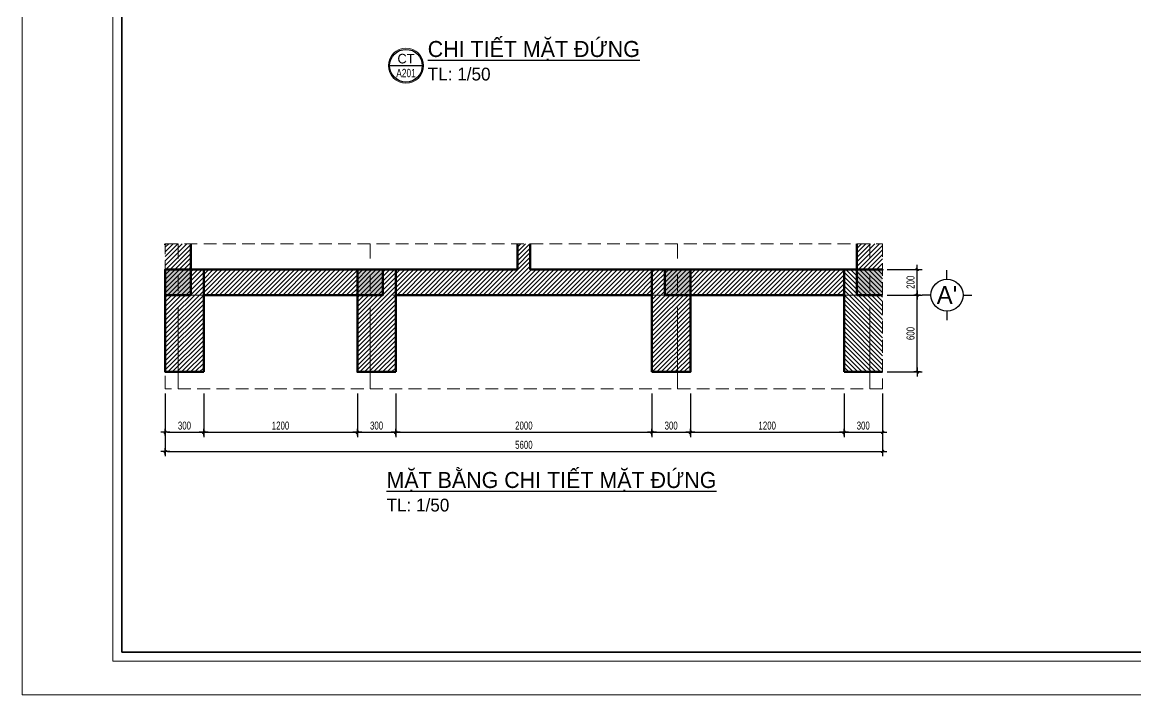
# Model space of a CAD drawing. Header units: inches. Extents: x 88947 to 296847, y 35049 to 161062.
# Drawn here: x 252297 to 260991, y 119058 to 124308 of the extents above; entities that cross this region are included whole.
import ezdxf
from ezdxf.enums import TextEntityAlignment as Align
from ezdxf.xclip import XClip

# ---------------------------------------------------------------- set-up
doc = ezdxf.new("R2010")
doc.units = ezdxf.units.IN
doc.header["$MEASUREMENT"] = 0
doc.header["$XCLIPFRAME"] = 0
doc.header["$PDMODE"] = 1
for name, pattern in [('ACAD_ISO03W100', [30, 12, -18]), ('CENTER', [50.800000000000004, 31.75, -6.35, 6.35, -6.35]), ('DASHED', [0.75, 0.5, -0.25])]:
    doc.linetypes.add(name, pattern=pattern)
for name, color, linetype, lineweight in [('A-Dims', 145, 'Continuous', 25), ('A-Text', 30, 'Continuous', 9), ('A-Wall', 2, 'Continuous', 35), ('DIM', 7, 'Continuous', 25), ('GHICHU', 40, 'Continuous', 18), ('HACTH', 8, 'Continuous', 5), ('HATCH', 8, 'Continuous', 5), ('KHUNG 1', 6, 'Continuous', 70), ('KHUNG 2', 144, 'Continuous', 18), ('KY HIEU', 4, 'Continuous', 25), ('NETMANH', 192, 'Continuous', 18), ('THAY', 3, 'Continuous', 18), ('TRUC', 252, 'ACAD_ISO03W100', 13), ('TUONG', 4, 'Continuous', 50)]:
    doc.layers.add(name, color=color, linetype=linetype, lineweight=lineweight)
doc.layers.add('NHO', color=8, linetype='Continuous')
doc.layers.add('text', color=2, linetype='Continuous')
doc.styles.add('FRANKO', font='VFRANKO.TTF')
doc.styles.add('TAS-MTEXT', font='VAVOB.TTF', dxfattribs={"width": 0.75})
doc.styles.add('VHELVEN', font='VHELVEN.TTF')
doc.styles.add('VNI-HELVE-CONDENSE', font='VNARIAL.TTF', dxfattribs={"width": 0.7})
doc.dimstyles.new('TAS-50', dxfattribs={"dimscale": 25, "dimtxt": 2.5, "dimasz": 0.7, "dimexe": 1.5, "dimexo": 1.5, "dimgap": 0.8, "dimtad": 1, "dimdec": 0, "dimzin": 3, "dimdsep": 46, "dimtxsty": 'VNI-HELVE-CONDENSE', "dimblk": 'TICK', "dimcen": 2.5, "dimclrt": 71, "dimazin": 2, "dimtfac": 0.75, "dimtdec": 0, "dimtix": 1, "dimtmove": 2, "dimatfit": 2, "dimldrblk": 'TICK123', "dimfxl": 1.5, "dimtolj": 1, "dimtzin": 0, "dimarcsym": 0})

# ---------------------------------------------------------------- blocks, each defined once
blk = doc.blocks.new('khung ten')
at = {"layer": 'A-Wall', "ltscale": 0.7}
blk.add_lwpolyline([(267204.1477362907, -219099.419797409), (305804.1477362907, -219099.419797409), (305804.1477362907, -190799.419797409), (267204.1477362907, -190799.419797409)], close=True, dxfattribs=at)
at = {"layer": 'KHUNG 2', "ltscale": 0.7}
blk.add_lwpolyline([(267004.1477362907, -219299.419797409), (306004.1477362907, -219299.419797409), (306004.1477362907, -190599.419797409), (267004.1477362907, -190599.419797409)], close=True, dxfattribs=at)
at = {"layer": 'NETMANH', "ltscale": 0.7}
blk.add_lwpolyline([(265004.1477362907, -220042.3034330314), (307004.1477362907, -220042.3034330314), (307004.1477362907, -190342.3034330314), (265004.1477362907, -190342.3034330314)], close=True, dxfattribs=at)
blk = doc.blocks.new('A$C03A4483D')
at = {"layer": 'HATCH'}
h = blk.add_hatch(dxfattribs=at)
h.set_pattern_fill('ANSI31', color=256, scale=200, style=0)
h.set_pattern_definition([(45, (1.076841726899147e-08, -1500), (-17.67766952966369, 17.67766952966369), [])])
h.paths.add_polyline_path([(200, -2000), (-100, -2000), (-99.99999998923158, -1200.000000094806), (200.0000000107684, -1200.000000094806)])
h = blk.add_hatch(dxfattribs=at)
h.set_pattern_fill('ANSI31', color=256, scale=200, style=0)
h.set_pattern_definition([(45, (1500.000000010768, -1500), (-17.67766952966369, 17.67766952966369), [])])
h.paths.add_polyline_path([(1700, -2000), (1400, -2000), (1400.000000010768, -1200.000000094806), (1700.000000010768, -1200.000000094806)])
h = blk.add_hatch(dxfattribs=at)
h.set_pattern_fill('ANSI31', color=256, scale=200, style=0)
h.set_pattern_definition([(45, (3499.999999989232, -1500), (-17.67766952966369, 17.67766952966369), [])])
h.paths.add_polyline_path([(3699.999999989581, -2000), (3999.999999989581, -2000), (3999.999999989232, -1200.000000094806), (3699.999999989232, -1200.000000094806)])
h = blk.add_hatch(dxfattribs=at)
h.set_pattern_fill('ANSI31', color=256, scale=200, style=0)
h.set_pattern_definition([(135, (5399.999999989232, -1500), (17.67766952966369, 17.67766952966369), [])])
h.paths.add_polyline_path([(5200, -2000), (5500, -2000), (5499.999999989232, -1200.000000094806), (5199.999999989232, -1200.000000094806)])
at = {"layer": 'KHUNG 1'}
for points in [[(-100, -1200.000000094806), (100, -1200.000000094806), (100, -1400.000000094806), (-100, -1400.000000094806)], [(1400, -1200.000000094806), (1600, -1200.000000094806), (1600, -1400.000000094806), (1400, -1400.000000094806)], [(3800, -1200.000000094806), (4000, -1200.000000094806), (4000, -1400.000000094806), (3800, -1400.000000094806)], [(4000, -1200.000000094806), (3800, -1200.000000094806), (3800, -1400.000000094806), (4000, -1400.000000094806)], [(5500, -1200.000000094806), (5300, -1200.000000094806), (5300, -1400.000000094806), (5500, -1400.000000094806)]]:
    blk.add_lwpolyline(points, close=True, dxfattribs=at)
for points in [[(-100, -1400.000000094806), (100, -1400.000000094806), (-100, -1200.000000094806), (100, -1200.000000094806)], [(1400, -1400.000000094806), (1600, -1400.000000094806), (1400, -1200.000000094806), (1600, -1200.000000094806)], [(3800, -1400.000000094806), (4000, -1400.000000094806), (3800, -1200.000000094806), (4000, -1200.000000094806)], [(4000, -1400.000000094806), (3800, -1400.000000094806), (4000, -1200.000000094806), (3800, -1200.000000094806)], [(5500, -1400.000000094806), (5300, -1400.000000094806), (5500, -1200.000000094806), (5300, -1200.000000094806)]]:
    blk.add_solid(points, dxfattribs=at)
at = {"layer": 'TUONG'}
for points in [[(200, -2000), (-100, -2000), (-99.99999998923158, -1200.000000094806), (200.0000000107684, -1200.000000094806)], [(1700, -2000), (1400, -2000), (1400.000000010768, -1200.000000094806), (1700.000000010768, -1200.000000094806)], [(3699.999999989581, -2000), (3999.999999989581, -2000), (3999.999999989232, -1200.000000094806), (3699.999999989232, -1200.000000094806)], [(5200, -2000), (5500, -2000), (5499.999999989232, -1200.000000094806), (5199.999999989232, -1200.000000094806)]]:
    blk.add_lwpolyline(points, close=True, dxfattribs=at)
blk = doc.blocks.new('A$C26E31E1C')
at = {"layer": 'HACTH'}
h = blk.add_hatch(dxfattribs=at)
h.set_pattern_fill('ANSI31', color=256, scale=200, style=0)
h.set_pattern_definition([(45, (-7199.999966379779, -1299.99999999471), (-17.67766952966369, 17.67766952966369), [])])
h.paths.add_polyline_path([(-6049.999966359843, -2.837623469531536e-10), (-6049.999966364383, 1600.00000000756), (-6949.999966390606, 1600.000000005798), (-6949.999966390606, 1700.000000005798), (-6049.999966386706, 1700.000000005784), (-6049.999966379633, 3099.9999999969), (-7299.999966379779, 3099.999999996588), (-7299.999966359755, 3199.999999955515), (-7199.999966379779, 3199.999999996624), (-7199.999966378848, 3300.142857108149), (-7099.999966375908, 3300.142857108149), (-7099.999966377392, 3199.999999997155), (-4899.999966342119, 3199.999999996617), (-4899.999966343603, 3300.142857108149), (-4799.999966340663, 3300.142857108149), (-4799.999966339732, 3199.999999996624), (-4699.999966359755, 3199.999999955515), (-4699.999966339732, 3099.999999996588), (-5949.999966339878, 3099.9999999969), (-5949.999966332805, 1700.000000005784), (-5049.999966328905, 1700.000000005799), (-5049.999966328905, 1600.000000005799), (-5099.999966328905, 1600.000000005799), (-5949.999966355128, 1600.00000000756), (-5949.999966359668, -2.837623469531536e-10), (-5949.999966360279, -2.837623469531536e-10), (-5949.999966360279, -200.0000000002838), (-5949.999966363597, -1400.000000047155), (-4999.999966364703, -1400.000000047155), (-4999.999966364703, -1599.99999999471), (-6999.999966354808, -1599.99999999471), (-6999.999966354808, -1400.000000047155), (-6049.999966355914, -1400.000000047155), (-6049.999966359232, -200.0000000002838), (-6049.999966359232, -2.837623469531536e-10)])
h = blk.add_hatch(dxfattribs=at)
h.set_pattern_fill('ANSI31', color=256, scale=200, style=0)
h.set_pattern_definition([(45, (-8799.999966364703, -1600.000000000531), (-17.67766952966369, 17.67766952966369), [])])
h.paths.add_polyline_path([(-8599.999966363946, -1400), (-8599.999966359755, -200), (-8799.999966359754, -200), (-8799.999966364761, -1400.000000000531)])
h = blk.add_hatch(dxfattribs=at)
h.set_pattern_fill('ANSI31', color=256, scale=200, style=0)
h.set_pattern_definition([(45, (-4699.999966358359, -1600.000000000284), (-17.67766952966369, 17.67766952966369), [])])
h.paths.add_polyline_path([(-3399.999966359755, -1400.000000000284), (-3199.999966359755, -1399.999999905762), (-3199.999966359755, -200), (-3399.999966359755, -200)])
h = blk.add_hatch(dxfattribs=at)
h.set_pattern_fill('ANSI31', color=256, scale=200, style=0)
h.set_pattern_definition([(45, (-8499.999966348987, -1600.000000094806), (-17.67766952966369, 17.67766952966369), [])])
h.paths.add_polyline_path([(-8499.999966348987, -1400.000000094806), (-7299.999966351679, -1400.000000094806), (-7299.999966351679, -1600.000000094806), (-8499.999966348987, -1600.000000094806)])
h = blk.add_hatch(dxfattribs=at)
h.set_pattern_fill('ANSI31', color=256, scale=200, style=0)
h.set_pattern_definition([(45, (-4699.999966370524, -1600.000000094806), (-17.67766952966369, 17.67766952966369), [])])
h.paths.add_polyline_path([(-4699.999966370524, -1400.000000094806), (-3499.999966373216, -1400.000000094806), (-3499.999966373216, -1600.000000094806), (-4699.999966370524, -1600.000000094806)])
at = {"layer": 'TUONG'}
for points in [[(-6049.999966359843, -2.837623469531536e-10), (-6049.999966364383, 1600.00000000756)], [(-5949.999966355128, 1600.00000000756), (-5949.999966359668, -2.837623469531536e-10), (-5949.999966360279, -2.837623469531536e-10), (-5949.999966360279, -200.0000000002838), (-5949.999966360279, -200.0000000002838), (-5949.999966363597, -1400.000000047155), (-4999.999966364703, -1400.000000047155), (-4999.999966364703, -1599.99999999471), (-6999.999966354808, -1599.99999999471), (-6999.999966354808, -1400.000000047155), (-6049.999966355914, -1400.000000047155), (-6049.999966359232, -200.0000000002838), (-6049.999966359232, -200.0000000002838), (-6049.999966359232, -2.837623469531536e-10), (-6049.999966359843, -2.837623469531536e-10)], [(-8799.999966359755, -200.0000000002838), (-8799.999966364761, -1400.000000000531), (-8599.999966359814, -1400), (-8599.999966359814, -1400), (-8599.999966363946, -1400.000000000466), (-8599.999966359755, -200.0000000010477)], [(-3399.999966359755, -200.0000000002838), (-3399.999966359755, -1400.000000000284), (-3399.999966359755, -1400.000000094806), (-3399.999966359755, -1400.000000000284), (-3199.999966359755, -1399.999999905762), (-3199.999966359755, -200.0000000002838)]]:
    blk.add_lwpolyline(points, dxfattribs=at)
for points in [[(-8499.999966348987, -1400.000000094806), (-7299.999966351679, -1400.000000094806), (-7299.999966351679, -1600.000000094806), (-8499.999966348987, -1600.000000094806)], [(-4699.999966370524, -1400.000000094806), (-3499.999966373216, -1400.000000094806), (-3499.999966373216, -1600.000000094806), (-4699.999966370524, -1600.000000094806)]]:
    blk.add_lwpolyline(points, close=True, dxfattribs=at)
blk.add_blockref('A$C03A4483D', (-8699.999966359755, -200), dxfattribs=at)
blk = doc.blocks.new('A$C0B7C15C3')
at = {"layer": 'THAY'}
blk.add_blockref('A$C26E31E1C', (7299.999966348929, -8349.999999981883), dxfattribs=at)
at = {"layer": 'TUONG'}
blk.add_blockref('A$C03A4483D', (-1400.000000010827, -8549.999999981883), dxfattribs=at)
blk = doc.blocks.new('TICK')
at = {"layer": 'A-Dims', "color": 1}
for p, q in [((-1.999999999999943, 0), (2, 0)), ((0, 1.5), (0, -1.5))]:
    blk.add_line(p, q, dxfattribs=at)
at = {"layer": 'A-Dims', "color": 1, "const_width": 0.7878347494489719}
blk.add_lwpolyline([(-0.3342782012913972, -0.3486016811580157), (0.3833337504766519, 0.3780050543573452)], dxfattribs=at)
at = {"layer": 'A-Dims', "color": 1, "const_width": 0.393917374724486}
for points in [[(0.2443158685418894, 0.5170229362784085, -0.4142135623732853), (0.5228575154469581, 0.5170229362784085, -1)], [(0.5228575154469581, 0.5170229362784085, -0.4142135623732853), (0.5228575154469581, 0.2384812893835715, -1)], [(-0.4732960832188837, -0.209583799236043, 0.4142135623732853), (-0.4732960832188837, -0.4881254461220124, 1)], [(-0.4732960832188837, -0.4881254461220124, 0.4142135623732853), (-0.1947544363210909, -0.4881254461220124, 1)]]:
    blk.add_lwpolyline(points, format="xyb", dxfattribs=at)
blk = doc.blocks.new('*D2607')
at = {"layer": 'Defpoints', "color": 0}
for p in [(253413.7618221206, 121447.0454014897), (253713.7618221206, 121447.0454014897), (253713.7618221206, 121106.9582278477)]:
    blk.add_point(p, dxfattribs=at)
at = {"layer": 'DIM', "color": 0, "lineweight": -2}
for p, q in [((253413.7618221206, 121409.5454014897), (253413.7618221206, 121069.4582278477)), ((253713.7618221206, 121409.5454014897), (253713.7618221206, 121069.4582278477)), ((253431.2618221206, 121106.9582278477), (253696.2618221206, 121106.9582278477))]:
    blk.add_line(p, q, dxfattribs=at)
at = {"layer": 'DIM', "color": 0, "lineweight": -2, "xscale": 17.5, "yscale": 17.5, "zscale": 17.5, "rotation": 180}
blk.add_blockref('TICK', (253413.7618221206, 121106.9582278477), dxfattribs=at)
at = {"layer": 'DIM', "color": 0, "lineweight": -2, "xscale": 17.5, "yscale": 17.5, "zscale": 17.5}
blk.add_blockref('TICK', (253713.7618221206, 121106.9582278477), dxfattribs=at)
at = {"layer": 'DIM', "color": 71, "insert": (253563.7618221206, 121158.8903560879), "char_height": 62.5, "attachment_point": 5, "style": 'VNI-HELVE-CONDENSE'}
blk.add_mtext('\\A1;300', dxfattribs=at)
blk = doc.blocks.new('TICK123')
at = {"layer": 'A-Dims', "color": 1}
blk.add_lwpolyline([(0.04616600689769257, 7.275957614183426e-12, 0, 0.84, 0), (-2.110890249510703, 7.275957614183426e-12, 8.399999999999999, 8.399999999999999, 0)], format="xyseb", dxfattribs=at)
blk = doc.blocks.new('*D2608')
at = {"layer": 'Defpoints', "color": 0}
for p in [(253713.7618221206, 121447.0454014897), (254913.7618221206, 121447.0454014897), (254913.7618221206, 121106.9582278477)]:
    blk.add_point(p, dxfattribs=at)
at = {"layer": 'DIM', "color": 0, "lineweight": -2}
for p, q in [((253713.7618221206, 121409.5454014897), (253713.7618221206, 121069.4582278477)), ((254913.7618221206, 121409.5454014897), (254913.7618221206, 121069.4582278477)), ((253731.2618221206, 121106.9582278477), (254896.2618221206, 121106.9582278477))]:
    blk.add_line(p, q, dxfattribs=at)
at = {"layer": 'DIM', "color": 0, "lineweight": -2, "xscale": 17.5, "yscale": 17.5, "zscale": 17.5, "rotation": 180}
blk.add_blockref('TICK', (253713.7618221206, 121106.9582278477), dxfattribs=at)
at = {"layer": 'DIM', "color": 0, "lineweight": -2, "xscale": 17.5, "yscale": 17.5, "zscale": 17.5}
blk.add_blockref('TICK', (254913.7618221206, 121106.9582278477), dxfattribs=at)
at = {"layer": 'DIM', "color": 71, "insert": (254313.7618221206, 121158.8477230728), "char_height": 62.5, "attachment_point": 5, "style": 'VNI-HELVE-CONDENSE'}
blk.add_mtext('\\A1;1200', dxfattribs=at)
blk = doc.blocks.new('*D2609')
at = {"layer": 'Defpoints', "color": 0}
for p in [(254913.7618221206, 121447.0454014897), (255213.7618221206, 121447.0454014897), (255213.7618221206, 121106.9582278477)]:
    blk.add_point(p, dxfattribs=at)
at = {"layer": 'DIM', "color": 0, "lineweight": -2}
for p, q in [((254913.7618221206, 121409.5454014897), (254913.7618221206, 121069.4582278477)), ((255213.7618221206, 121409.5454014897), (255213.7618221206, 121069.4582278477)), ((254931.2618221206, 121106.9582278477), (255196.2618221206, 121106.9582278477))]:
    blk.add_line(p, q, dxfattribs=at)
at = {"layer": 'DIM', "color": 0, "lineweight": -2, "xscale": 17.5, "yscale": 17.5, "zscale": 17.5, "rotation": 180}
blk.add_blockref('TICK', (254913.7618221206, 121106.9582278477), dxfattribs=at)
at = {"layer": 'DIM', "color": 0, "lineweight": -2, "xscale": 17.5, "yscale": 17.5, "zscale": 17.5}
blk.add_blockref('TICK', (255213.7618221206, 121106.9582278477), dxfattribs=at)
at = {"layer": 'DIM', "color": 71, "insert": (255063.7618221206, 121158.8903560879), "char_height": 62.5, "attachment_point": 5, "style": 'VNI-HELVE-CONDENSE'}
blk.add_mtext('\\A1;300', dxfattribs=at)
blk = doc.blocks.new('*D2610')
at = {"layer": 'Defpoints', "color": 0}
for p in [(255213.7618221206, 121447.0454014897), (257213.7618221102, 121447.0454014897), (257213.7618221102, 121106.9582278477)]:
    blk.add_point(p, dxfattribs=at)
at = {"layer": 'DIM', "color": 0, "lineweight": -2}
for p, q in [((255213.7618221206, 121409.5454014897), (255213.7618221206, 121069.4582278477)), ((257213.7618221102, 121409.5454014897), (257213.7618221102, 121069.4582278477)), ((255231.2618221206, 121106.9582278477), (257196.2618221102, 121106.9582278477))]:
    blk.add_line(p, q, dxfattribs=at)
at = {"layer": 'DIM', "color": 0, "lineweight": -2, "xscale": 17.5, "yscale": 17.5, "zscale": 17.5, "rotation": 180}
blk.add_blockref('TICK', (255213.7618221206, 121106.9582278477), dxfattribs=at)
at = {"layer": 'DIM', "color": 0, "lineweight": -2, "xscale": 17.5, "yscale": 17.5, "zscale": 17.5}
blk.add_blockref('TICK', (257213.7618221102, 121106.9582278477), dxfattribs=at)
at = {"layer": 'DIM', "color": 71, "insert": (256213.7618221155, 121158.8477230728), "char_height": 62.5, "attachment_point": 5, "style": 'VNI-HELVE-CONDENSE'}
blk.add_mtext('\\A1;2000', dxfattribs=at)
blk = doc.blocks.new('*D2611')
at = {"layer": 'Defpoints', "color": 0}
for p in [(257213.7618221102, 121447.0454014897), (257513.7618221102, 121447.0454014897), (257513.7618221102, 121106.9582278477)]:
    blk.add_point(p, dxfattribs=at)
at = {"layer": 'DIM', "color": 0, "lineweight": -2}
for p, q in [((257213.7618221102, 121409.5454014897), (257213.7618221102, 121069.4582278477)), ((257513.7618221102, 121409.5454014897), (257513.7618221102, 121069.4582278477)), ((257231.2618221102, 121106.9582278477), (257496.2618221102, 121106.9582278477))]:
    blk.add_line(p, q, dxfattribs=at)
at = {"layer": 'DIM', "color": 0, "lineweight": -2, "xscale": 17.5, "yscale": 17.5, "zscale": 17.5, "rotation": 180}
blk.add_blockref('TICK', (257213.7618221102, 121106.9582278477), dxfattribs=at)
at = {"layer": 'DIM', "color": 0, "lineweight": -2, "xscale": 17.5, "yscale": 17.5, "zscale": 17.5}
blk.add_blockref('TICK', (257513.7618221102, 121106.9582278477), dxfattribs=at)
at = {"layer": 'DIM', "color": 71, "insert": (257363.7618221102, 121158.8903560879), "char_height": 62.5, "attachment_point": 5, "style": 'VNI-HELVE-CONDENSE'}
blk.add_mtext('\\A1;300', dxfattribs=at)
blk = doc.blocks.new('*D2612')
at = {"layer": 'Defpoints', "color": 0}
for p in [(257513.7618221102, 121447.0454014897), (258713.7618221206, 121447.0454014897), (258713.7618221206, 121106.9582278477)]:
    blk.add_point(p, dxfattribs=at)
at = {"layer": 'DIM', "color": 0, "lineweight": -2}
for p, q in [((257513.7618221102, 121409.5454014897), (257513.7618221102, 121069.4582278477)), ((258713.7618221206, 121409.5454014897), (258713.7618221206, 121069.4582278477)), ((257531.2618221102, 121106.9582278477), (258696.2618221206, 121106.9582278477))]:
    blk.add_line(p, q, dxfattribs=at)
at = {"layer": 'DIM', "color": 0, "lineweight": -2, "xscale": 17.5, "yscale": 17.5, "zscale": 17.5, "rotation": 180}
blk.add_blockref('TICK', (257513.7618221102, 121106.9582278477), dxfattribs=at)
at = {"layer": 'DIM', "color": 0, "lineweight": -2, "xscale": 17.5, "yscale": 17.5, "zscale": 17.5}
blk.add_blockref('TICK', (258713.7618221206, 121106.9582278477), dxfattribs=at)
at = {"layer": 'DIM', "color": 71, "insert": (258113.7618221154, 121158.8477230728), "char_height": 62.5, "attachment_point": 5, "style": 'VNI-HELVE-CONDENSE'}
blk.add_mtext('\\A1;1200', dxfattribs=at)
blk = doc.blocks.new('*D2613')
at = {"layer": 'Defpoints', "color": 0}
for p in [(258713.7618221206, 121447.0454014897), (259013.761822115, 121447.0454014897), (259013.761822115, 121106.9582278477)]:
    blk.add_point(p, dxfattribs=at)
at = {"layer": 'DIM', "color": 0, "lineweight": -2}
for p, q in [((258713.7618221206, 121409.5454014897), (258713.7618221206, 121069.4582278477)), ((259013.761822115, 121409.5454014897), (259013.761822115, 121069.4582278477)), ((258731.2618221206, 121106.9582278477), (258996.261822115, 121106.9582278477))]:
    blk.add_line(p, q, dxfattribs=at)
at = {"layer": 'DIM', "color": 0, "lineweight": -2, "xscale": 17.5, "yscale": 17.5, "zscale": 17.5, "rotation": 180}
blk.add_blockref('TICK', (258713.7618221206, 121106.9582278477), dxfattribs=at)
at = {"layer": 'DIM', "color": 0, "lineweight": -2, "xscale": 17.5, "yscale": 17.5, "zscale": 17.5}
blk.add_blockref('TICK', (259013.761822115, 121106.9582278477), dxfattribs=at)
at = {"layer": 'DIM', "color": 71, "insert": (258863.7618221178, 121158.8903560879), "char_height": 62.5, "attachment_point": 5, "style": 'VNI-HELVE-CONDENSE'}
blk.add_mtext('\\A1;300', dxfattribs=at)
blk = doc.blocks.new('*D2614')
at = {"layer": 'Defpoints', "color": 0}
for p in [(253413.7618221206, 121447.0454014897), (259013.761822115, 121447.0454014897), (259013.761822115, 120956.9582278477)]:
    blk.add_point(p, dxfattribs=at)
at = {"layer": 'DIM', "color": 0, "lineweight": -2}
for p, q in [((253413.7618221206, 121409.5454014897), (253413.7618221206, 120919.4582278477)), ((259013.761822115, 121409.5454014897), (259013.761822115, 120919.4582278477)), ((253431.2618221206, 120956.9582278477), (258996.261822115, 120956.9582278477))]:
    blk.add_line(p, q, dxfattribs=at)
at = {"layer": 'DIM', "color": 0, "lineweight": -2, "xscale": 17.5, "yscale": 17.5, "zscale": 17.5, "rotation": 180}
blk.add_blockref('TICK', (253413.7618221206, 120956.9582278477), dxfattribs=at)
at = {"layer": 'DIM', "color": 0, "lineweight": -2, "xscale": 17.5, "yscale": 17.5, "zscale": 17.5}
blk.add_blockref('TICK', (259013.761822115, 120956.9582278477), dxfattribs=at)
at = {"layer": 'DIM', "color": 71, "insert": (256213.7618221178, 121008.8477230728), "char_height": 62.5, "attachment_point": 5, "style": 'VNI-HELVE-CONDENSE'}
blk.add_mtext('\\A1;5600', dxfattribs=at)
blk = doc.blocks.new('*D2615')
at = {"layer": 'Defpoints', "color": 0}
for p in [(259013.7618221255, 122178.1354065352), (259285.0191704668, 122178.1354065352), (259013.7618221151, 121578.13540663)]:
    blk.add_point(p, dxfattribs=at)
at = {"layer": 'DIM', "color": 0, "lineweight": -2}
for p, q in [((259051.2618221255, 122178.1354065352), (259322.5191704668, 122178.1354065352)), ((259285.0191704668, 121595.63540663), (259285.0191704668, 122160.6354065352)), ((259051.2618221151, 121578.13540663), (259322.5191704668, 121578.13540663))]:
    blk.add_line(p, q, dxfattribs=at)
at = {"layer": 'DIM', "color": 0, "lineweight": -2, "xscale": 17.5, "yscale": 17.5, "zscale": 17.5}
for p, rotation in [((259285.0191704668, 122178.1354065352), 90), ((259285.0191704668, 121578.13540663), 270)]:
    blk.add_blockref('TICK', p, dxfattribs=dict(at, rotation=rotation))
at = {"layer": 'DIM', "color": 71, "insert": (259233.1296752417, 121878.1354065826), "char_height": 62.5, "attachment_point": 5, "rotation": 90, "style": 'VNI-HELVE-CONDENSE'}
blk.add_mtext('\\A1;600', dxfattribs=at)
blk = doc.blocks.new('*D2616')
at = {"layer": 'Defpoints', "color": 0}
for p in [(259013.7618221206, 122378.1354067242), (259285.0191704668, 122378.1354067242), (259013.7618221255, 122178.1354065352)]:
    blk.add_point(p, dxfattribs=at)
at = {"layer": 'DIM', "color": 0, "lineweight": -2}
for p, q in [((259051.2618221206, 122378.1354067242), (259322.5191704668, 122378.1354067242)), ((259285.0191704668, 122195.6354065352), (259285.0191704668, 122360.6354067242)), ((259051.2618221255, 122178.1354065352), (259322.5191704668, 122178.1354065352))]:
    blk.add_line(p, q, dxfattribs=at)
at = {"layer": 'DIM', "color": 0, "lineweight": -2, "xscale": 17.5, "yscale": 17.5, "zscale": 17.5}
for p, rotation in [((259285.0191704668, 122378.1354067242), 90), ((259285.0191704668, 122178.1354065352), 270)]:
    blk.add_blockref('TICK', p, dxfattribs=dict(at, rotation=rotation))
at = {"layer": 'DIM', "color": 71, "insert": (259233.1296752417, 122278.1354066297), "char_height": 62.5, "attachment_point": 5, "rotation": 90, "style": 'VNI-HELVE-CONDENSE'}
blk.add_mtext('\\A1;200', dxfattribs=at)
blk = doc.blocks.new('TRUCCOT')
for p, q in [((0, -140.0000000023283), (0, 0)), ((-250, -390.0000000023283), (-390.0000000023283, -390.0000000023283)), ((250, -390.0000000023283), (390.0000000023283, -390.0000000023283)), ((0, -640.0000000023283), (0, -780.0000000046566))]:
    blk.add_line(p, q)
blk.add_circle((0, -390.0000000023283), 250)
at = {"layer": 'GHICHU', "style": 'VHELVEN'}
blk.add_attdef('TRUC', text='', height=280.0000000046566, dxfattribs=at).set_placement((0, -390.0000000023283), align=Align.MIDDLE_CENTER)

msp = doc.modelspace()

# ---------------------------------------------------------------- linework, layer by layer
at = {"layer": 'KHUNG 2', "linetype": 'DASHED', "ltscale": 200}
msp.add_lwpolyline([(253413.7618221206, 122578.13540663), (259013.761822115, 122578.13540663), (259013.761822115, 121447.0454014897), (253413.7618221206, 121447.0454014897)], close=True, dxfattribs=at)
at = {"layer": 'KY HIEU'}
msp.add_line((255420.8686333688, 123969.2364952416), (255165.8686333688, 123969.2364952416), dxfattribs=at)
at = {"layer": 'KY HIEU', "const_width": 2.75}
msp.add_lwpolyline([(255165.9936333688, 123969.2364952416, 1), (255420.7436333688, 123969.2364952416, 1)], format="xyb", close=True, dxfattribs=at)
at = {"layer": 'NHO'}
msp.add_circle((255293.3686333688, 123969.2364952416), 127.5, dxfattribs=at)
at = {"layer": 'THAY', "color": 8}
msp.add_circle((255293.3686333688, 123969.2364952416), 136.5797042643244, dxfattribs=at)
at = {"layer": 'TRUC', "linetype": 'CENTER', "ltscale": 20}
for points in [[(253513.7618221428, 121447.0454014897), (253513.7618221428, 122578.13540663)], [(255013.7618221428, 121447.0454014897), (255013.7618221428, 122578.13540663)], [(257413.7618221428, 121447.0454014897), (257413.7618221428, 122578.13540663)], [(258913.7618221428, 121447.0454014897), (258913.7618221428, 122578.13540663)], [(253413.7618221206, 122178.1354066119), (259013.761822115, 122178.1354066119)]]:
    msp.add_lwpolyline(points, dxfattribs=at)

# ---------------------------------------------------------------- block references
at = {"layer": 'A-Text', "xscale": 0.3535714285681024, "yscale": 0.3535714286845177, "zscale": 0.3535714286832132}
msp.add_blockref('khung ten', (158599.4034225179, 196858.4429094121), dxfattribs=at)
at = {"layer": 'DIM'}
ref = msp.add_blockref('TRUCCOT', (259517.519170468, 122373.1354065363), dxfattribs=dict(at, xscale=0.5, yscale=0.5, zscale=0.5))
ref.add_attrib('TRUC', "A'", dxfattribs={"layer": 'GHICHU', "height": 140.0000000023283, "style": 'FRANKO'}).set_placement((259517.519170468, 122178.1354065352), align=Align.MIDDLE_CENTER)
at = {"layer": 'HACTH'}
ref = msp.add_blockref('A$C0B7C15C3', (254913.7618221315, 132128.1354066119), dxfattribs=at)
XClip(ref).set_block_clipping_path([(-1500.0000000149885, -10650), (4099.999999978492, -9549.999999981868)])

# ---------------------------------------------------------------- texts
at = {"layer": 'text', "style": 'FRANKO'}
msp.add_text('CT', height=75, dxfattribs=at).set_placement((255293.544359039, 123986.6765820624), align=Align.CENTER)
at = {"layer": 'text', "style": 'TAS-MTEXT', "width": 0.75}
msp.add_text('A201', height=65, dxfattribs=at).set_placement((255293.544359039, 123879.4987394181), align=Align.CENTER)
at = {"layer": 'text', "char_height": 125, "width": 5864.248991950764, "attachment_point": 1, "style": 'FRANKO'}
for s, insert in [('{\\LCHI TIEÁT MAËT ÑÖÙNG\\P\\H0.8x;\\lTL: 1/50}', (255463.0203136518, 124162.2154423815)), ('{\\LMAËT BAÈNG CHI TIEÁT MAËT ÑÖÙNG\\P\\H0.8x;\\lTL: 1/50}', (255141.3011521377, 120796.9206465145))]:
    msp.add_mtext(s, dxfattribs=dict(at, insert=insert))

# ---------------------------------------------------------------- dimensions: what is measured, and where the dimension line sits
at = {"layer": 'DIM'}
for base, p1, p2, picture, middle in [((259285.0191704668, 122378.1354067242), (259013.7618221255, 122178.1354065352), (259013.7618221206, 122378.1354067242), '*D2616', (259233.1296752417, 122278.1354066297)), ((259285.0191704668, 122178.1354065352), (259013.7618221151, 121578.13540663), (259013.7618221255, 122178.1354065352), '*D2615', (259233.1296752417, 121878.1354065826))]:
    dim = msp.add_linear_dim(base=base, p1=p1, p2=p2, angle=90, dimstyle='TAS-50', dxfattribs=at)
    dim.commit()
    dim.dimension.update_dxf_attribs({"geometry": picture, "text_midpoint": middle})
for base, p1, p2, picture, middle in [((253713.7618221206, 121106.9582278477), (253413.7618221206, 121447.0454014897), (253713.7618221206, 121447.0454014897), '*D2607', (253563.7618221206, 121158.8903560879)), ((259013.761822115, 120956.9582278477), (253413.7618221206, 121447.0454014897), (259013.761822115, 121447.0454014897), '*D2614', (256213.7618221178, 121008.8477230728)), ((254913.7618221206, 121106.9582278477), (253713.7618221206, 121447.0454014897), (254913.7618221206, 121447.0454014897), '*D2608', (254313.7618221206, 121158.8477230728)), ((255213.7618221206, 121106.9582278477), (254913.7618221206, 121447.0454014897), (255213.7618221206, 121447.0454014897), '*D2609', (255063.7618221206, 121158.8903560879)), ((257213.7618221102, 121106.9582278477), (255213.7618221206, 121447.0454014897), (257213.7618221102, 121447.0454014897), '*D2610', (256213.7618221155, 121158.8477230728)), ((257513.7618221102, 121106.9582278477), (257213.7618221102, 121447.0454014897), (257513.7618221102, 121447.0454014897), '*D2611', (257363.7618221102, 121158.8903560879)), ((258713.7618221206, 121106.9582278477), (257513.7618221102, 121447.0454014897), (258713.7618221206, 121447.0454014897), '*D2612', (258113.7618221154, 121158.8477230728)), ((259013.761822115, 121106.9582278477), (258713.7618221206, 121447.0454014897), (259013.761822115, 121447.0454014897), '*D2613', (258863.7618221178, 121158.8903560879))]:
    dim = msp.add_linear_dim(base=base, p1=p1, p2=p2, dimstyle='TAS-50', dxfattribs=at)
    dim.commit()
    dim.dimension.update_dxf_attribs({"geometry": picture, "text_midpoint": middle})

doc.saveas('drawing.dxf')
